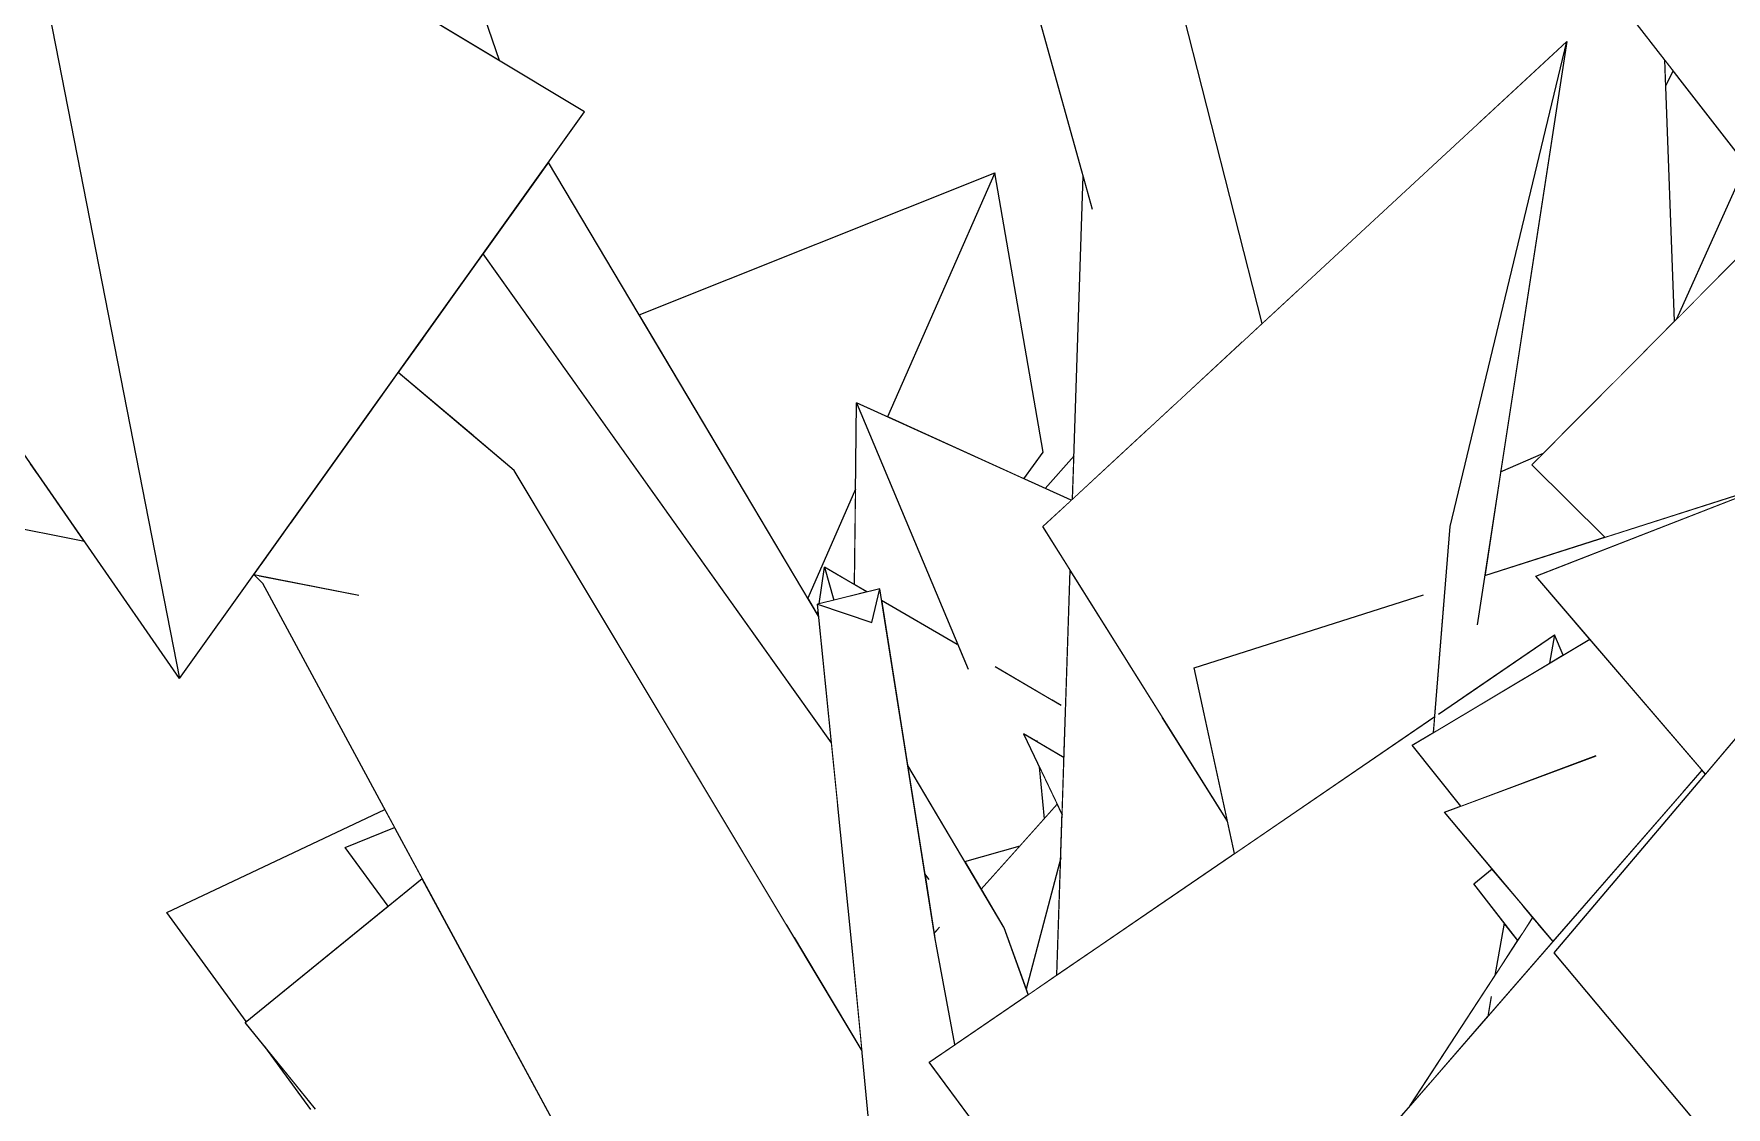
# Model space of a CAD drawing. Header units: millimetres. Extents: x -9413 to 8527, y -300 to 11224.
# Drawn here: x -6565 to -5889, y 1711 to 2140 of the extents above; entities that cross this region are included whole.
import ezdxf

# ---------------------------------------------------------------- set-up
doc = ezdxf.new("R2010")
doc.units = ezdxf.units.MM
doc.header["$MEASUREMENT"] = 0
doc.linetypes.add('Wipeout_Contour', pattern=[1000, 0, -1000])
doc.layers.add('Interior - Furniture', color=7, linetype='Continuous')
doc.layers.add('Interior - Furniture _Pen_No__4', color=7, linetype='Continuous', lineweight=20, true_color=0x029e21)

# ---------------------------------------------------------------- blocks, each defined once
blk = doc.blocks.new('Section Elem_40_6')
at = {"color": 254, "linetype": 'Wipeout_Contour', "lineweight": 0, "ltscale": 47722.416301}
blk.add_wipeout([(-6469.34, 2303.61), (-6478.39, 2275.17), (-6471.39, 2244.77), (-6404.31, 2196.98), (-6430.59, 2159.99), (-6379.39, 2129.18), (-6450.23, 2336.35)], dxfattribs=at).dxf.layer = 'Interior - Furniture'
at = {"color": 254, "linetype": 'Wipeout_Contour', "lineweight": 0, "ltscale": 38785.24016}
blk.add_wipeout([(-6150.47, 1954.06), (-6120.06, 1982.21), (-6109.92, 2093.25), (-6119.11, 2097.57), (-6142.5, 2069.7), (-6146.22, 2083.09)], dxfattribs=at).dxf.layer = 'Interior - Furniture'
at = {"color": 254, "linetype": 'Wipeout_Contour', "lineweight": 0, "ltscale": 27681.619017}
blk.add_wipeout([(-6730.03, 1973.55), (-6545.12, 1937.13), (-6553.25, 1948.85), (-6716.14, 1992.75)], dxfattribs=at).dxf.layer = 'Interior - Furniture'
at = {"color": 254, "linetype": 'Wipeout_Contour', "lineweight": 0, "ltscale": 53135.401055}
blk.add_wipeout([(-6473.88, 1920.29), (-6335.03, 1663.39), (-6310.96, 1653.67), (-6278.97, 1666.06), (-6371.72, 1912.33), (-6436.52, 1917.38), (-6435.61, 1915.56), (-6450.34, 1918.46)], dxfattribs=at).dxf.layer = 'Interior - Furniture'
at = {"color": 254, "linetype": 'Wipeout_Contour', "lineweight": 0, "ltscale": 25653.802277}
blk.add_wipeout([(-6151.4, 1925.69), (-6156.72, 1764.06), (-6138.85, 1776.27), (-6128.55, 1889.18)], dxfattribs=at).dxf.layer = 'Interior - Furniture'
at = {"color": 254, "linetype": 'Wipeout_Contour', "lineweight": 0, "ltscale": 37393.153444}
blk.add_wipeout([(-5943.89, 1898.17), (-6014.79, 1855.73), (-5995.47, 1831.39), (-5941.51, 1851.55), (-5906.49, 1837.22), (-5899.02, 1845.8)], dxfattribs=at).dxf.layer = 'Interior - Furniture'
at = {"color": 254, "linetype": 'Wipeout_Contour', "lineweight": 0, "ltscale": 31194.499515}
blk.add_wipeout([(-6015.59, 1711.9), (-6009.07, 1719.38), (-5983.24, 1755.37), (-5964.48, 1784.44), (-5966.63, 1786.98)], dxfattribs=at).dxf.layer = 'Interior - Furniture'
at = {"color": 254, "linetype": 'Wipeout_Contour', "lineweight": 0, "ltscale": 25854.18951}
blk.add_wipeout([(-6238.46, 1774.87), (-6229.92, 1685.07), (-6227.51, 1686), (-6215.88, 1769.43)], dxfattribs=at).dxf.layer = 'Interior - Furniture'
at = {"color": 254, "linetype": 'Wipeout_Contour', "lineweight": 0, "ltscale": 25773.848194}
blk.add_wipeout([(-6109.92, 2093.25), (-6120.06, 1982.21), (-6109.74, 1991.76), (-6105.38, 2097.54)], dxfattribs=at).dxf.layer = 'Interior - Furniture'
at = {"color": 254, "linetype": 'Wipeout_Contour', "lineweight": 0, "ltscale": 41265.854626}
blk.add_wipeout([(-6569.7, 1964.84), (-6716.14, 1992.75), (-6553.25, 1948.85), (-6563.51, 1963.66), (-6569.34, 1964.78), (-6569.54, 1964.5)], dxfattribs=at).dxf.layer = 'Interior - Furniture'
at = {"color": 254, "linetype": 'Wipeout_Contour', "lineweight": 0, "ltscale": 20264.983655}
blk.add_wipeout([(-6475.58, 1923.43), (-6477.34, 1923.78), (-6473.88, 1920.29)], dxfattribs=at).dxf.layer = 'Interior - Furniture'
at = {"color": 254, "linetype": 'Wipeout_Contour', "lineweight": 0, "ltscale": 19539.731084}
blk.add_wipeout([(-6230.59, 1904.74), (-6252.38, 1912.07), (-6238.46, 1774.87)], dxfattribs=at).dxf.layer = 'Interior - Furniture'
at = {"color": 254, "linetype": 'Wipeout_Contour', "lineweight": 0, "ltscale": 25572.333215}
blk.add_wipeout([(-6138.85, 1776.27), (-6118.03, 1790.49), (-6114.87, 1867.33), (-6128.55, 1889.18)], dxfattribs=at).dxf.layer = 'Interior - Furniture'
at = {"color": 254, "linetype": 'Wipeout_Contour', "lineweight": 0, "ltscale": 25794.902329}
blk.add_wipeout([(-6215.88, 1769.43), (-6227.51, 1686), (-6225.61, 1686.74), (-6207.62, 1679.7)], dxfattribs=at).dxf.layer = 'Interior - Furniture'
at = {"color": 254, "linetype": 'Wipeout_Contour', "lineweight": 0, "ltscale": 19289.799887}
blk.add_wipeout([(-6105.38, 2097.54), (-6109.74, 1991.76), (-6082.75, 2016.74)], dxfattribs=at).dxf.layer = 'Interior - Furniture'
at = {"color": 254, "linetype": 'Wipeout_Contour', "lineweight": 0, "ltscale": 20563.133462}
blk.add_wipeout([(-6569.34, 1964.78), (-6563.51, 1963.66), (-6566.78, 1968.38)], dxfattribs=at).dxf.layer = 'Interior - Furniture'
at = {"color": 254, "linetype": 'Wipeout_Contour', "lineweight": 0, "ltscale": 20237.014951}
blk.add_wipeout([(-6475.58, 1923.43), (-6473.88, 1920.29), (-6450.34, 1918.46)], dxfattribs=at).dxf.layer = 'Interior - Furniture'
at = {"color": 254, "linetype": 'Wipeout_Contour', "lineweight": 0, "ltscale": 25474.57539}
blk.add_wipeout([(-6114.87, 1867.33), (-6118.03, 1790.49), (-6085.82, 1812.5), (-6088.62, 1825.39)], dxfattribs=at).dxf.layer = 'Interior - Furniture'
at = {"color": 254, "linetype": 'Wipeout_Contour', "lineweight": 0, "ltscale": 45107.602831}
blk.add_wipeout([(-6215.88, 1769.43), (-6207.62, 1679.7), (-6205.72, 1680.61), (-6205.54, 1726.08), (-6207.81, 1729.14), (-6205.52, 1730.7), (-6205.34, 1778.48)], dxfattribs=at).dxf.layer = 'Interior - Furniture'
at = {"color": 254, "linetype": 'Wipeout_Contour', "lineweight": 0, "ltscale": 57710.601895}
blk.add_wipeout([(-6054.25, 2180.95), (-6091.17, 2180.57), (-6060.84, 2037.02), (-6007.24, 2086.63), (-5988.19, 2181.62), (-6030.48, 2181.19), (-6035.52, 2164.4), (-6050.64, 2162.01), (-6053.28, 2164.31)], dxfattribs=at).dxf.layer = 'Interior - Furniture'
at = {"color": 254, "linetype": 'Wipeout_Contour', "lineweight": 0, "ltscale": 31634.51915}
blk.add_wipeout([(-6010.39, 1915.79), (-6101.94, 1886.72), (-6085.82, 1812.5), (-6005.79, 1867.19), (-6002.2, 1911.23)], dxfattribs=at).dxf.layer = 'Interior - Furniture'
at = {"color": 254, "linetype": 'Wipeout_Contour', "lineweight": 0, "ltscale": 19463.802907}
blk.add_wipeout([(-6230.59, 1904.74), (-6238.46, 1774.87), (-6215.88, 1769.43)], dxfattribs=at).dxf.layer = 'Interior - Furniture'
at = {"color": 254, "linetype": 'Wipeout_Contour', "lineweight": 0, "ltscale": 19333.058149}
blk.add_wipeout([(-6205.34, 1778.48), (-6205.52, 1730.7), (-6197.51, 1736.18)], dxfattribs=at).dxf.layer = 'Interior - Furniture'
at = {"color": 254, "linetype": 'Wipeout_Contour', "lineweight": 0, "ltscale": 32125.264568}
blk.add_wipeout([(-6205.54, 1726.08), (-6205.72, 1680.61), (-6195.5, 1682.81), (-6187.33, 1681.25), (-6192.33, 1708.26)], dxfattribs=at).dxf.layer = 'Interior - Furniture'
at = {"color": 254, "linetype": 'Wipeout_Contour', "lineweight": 0, "ltscale": 45361.218982}
blk.add_wipeout([(-6152.32, 2329.46), (-6074.73, 2024.16), (-6060.84, 2037.02), (-6091.17, 2180.57), (-6096.59, 2208.14), (-6100.26, 2224.3), (-6107.12, 2333.67)], dxfattribs=at).dxf.layer = 'Interior - Furniture'
at = {"color": 254, "linetype": 'Wipeout_Contour', "lineweight": 0, "ltscale": 19080.346053}
blk.add_wipeout([(-6007.24, 2086.63), (-5988.7, 2103.79), (-5988.19, 2181.62)], dxfattribs=at).dxf.layer = 'Interior - Furniture'
at = {"color": 254, "linetype": 'Wipeout_Contour', "lineweight": 0, "ltscale": 19494.145958}
blk.add_wipeout([(-6227.52, 1918.23), (-6230.59, 1904.74), (-6215.88, 1769.43)], dxfattribs=at).dxf.layer = 'Interior - Furniture'
at = {"color": 254, "linetype": 'Wipeout_Contour', "lineweight": 0, "ltscale": 26158.776547}
blk.add_wipeout([(-6211.29, 2316.99), (-6142.5, 2069.7), (-6119.11, 2097.57), (-6152.32, 2329.46)], dxfattribs=at).dxf.layer = 'Interior - Furniture'
at = {"color": 254, "linetype": 'Wipeout_Contour', "lineweight": 0, "ltscale": 63141.533266}
blk.add_wipeout([(-5988.7, 2103.79), (-5953.01, 2136.82), (-5979.51, 1964.93), (-5962.36, 1972.4), (-5934.78, 2000.2), (-5919.9, 2137.07), (-5931.6, 2152.1), (-5933.88, 2142.64), (-5960.08, 2179.37), (-5988.19, 2181.62)], dxfattribs=at).dxf.layer = 'Interior - Furniture'
at = {"color": 254, "linetype": 'Wipeout_Contour', "lineweight": 0, "ltscale": 19434.144242}
blk.add_wipeout([(-6205.34, 1778.48), (-6227.52, 1918.23), (-6215.88, 1769.43)], dxfattribs=at).dxf.layer = 'Interior - Furniture'
at = {"color": 254, "linetype": 'Wipeout_Contour', "lineweight": 0, "ltscale": 38772.903407}
blk.add_wipeout([(-6152.32, 2329.46), (-6119.11, 2097.57), (-6109.92, 2093.25), (-6105.38, 2097.54), (-6082.75, 2016.74), (-6074.73, 2024.16)], dxfattribs=at).dxf.layer = 'Interior - Furniture'
at = {"color": 254, "linetype": 'Wipeout_Contour', "lineweight": 0, "ltscale": 25090.096441}
blk.add_wipeout([(-5934.78, 2000.2), (-5910.04, 2025.14), (-5913.95, 2129.43), (-5919.9, 2137.07)], dxfattribs=at).dxf.layer = 'Interior - Furniture'
at = {"color": 254, "linetype": 'Wipeout_Contour', "lineweight": 0, "ltscale": 49362.210113}
blk.add_wipeout([(-5799.59, 1987.76), (-5965.39, 1923.28), (-5897.68, 1844.23), (-5875.94, 1869.88), (-5877.54, 1870.47), (-5872.96, 1875.74), (-5871.97, 1874.57), (-5797.51, 1962.43)], dxfattribs=at).dxf.layer = 'Interior - Furniture'
at = {"color": 254, "linetype": 'Wipeout_Contour', "lineweight": 0, "ltscale": 19570.080406}
blk.add_wipeout([(-6252.38, 1912.07), (-6230.59, 1904.74), (-6227.52, 1918.23)], dxfattribs=at).dxf.layer = 'Interior - Furniture'
at = {"color": 254, "linetype": 'Wipeout_Contour', "lineweight": 0, "ltscale": 38650.406308}
blk.add_wipeout([(-6204.86, 1781.7), (-6205.69, 1780.7), (-6205.34, 1778.48), (-6197.51, 1736.18), (-6174.23, 1752.09), (-6177.74, 1782.88)], dxfattribs=at).dxf.layer = 'Interior - Furniture'
at = {"color": 254, "linetype": 'Wipeout_Contour', "lineweight": 0, "ltscale": 18848.109271}
blk.add_wipeout([(-5913.95, 2129.43), (-5913.57, 2119.16), (-5910.58, 2125.1)], dxfattribs=at).dxf.layer = 'Interior - Furniture'
at = {"color": 254, "linetype": 'Wipeout_Contour', "lineweight": 0, "ltscale": 56264.332841}
blk.add_wipeout([(-5988.93, 1903.83), (-5994.75, 1874.74), (-5958, 1899.85), (-5954.59, 1891.76), (-5943.89, 1898.17), (-5965.39, 1923.28), (-5885.9, 1954.2), (-5885.57, 1955.44), (-5985.89, 1923.58)], dxfattribs=at).dxf.layer = 'Interior - Furniture'
at = {"color": 254, "linetype": 'Wipeout_Contour', "lineweight": 0, "ltscale": 19614.525875}
blk.add_wipeout([(-6371.72, 1912.33), (-6278.97, 1666.06), (-6243.69, 1679.73)], dxfattribs=at).dxf.layer = 'Interior - Furniture'
at = {"color": 254, "linetype": 'Wipeout_Contour', "lineweight": 0, "ltscale": 24901.660496}
blk.add_wipeout([(-5941.51, 1851.55), (-6001.99, 1828.95), (-5958.56, 1777.41), (-5906.49, 1837.22)], dxfattribs=at).dxf.layer = 'Interior - Furniture'
at = {"color": 254, "linetype": 'Wipeout_Contour', "lineweight": 0, "ltscale": 19260.97893}
blk.add_wipeout([(-6177.74, 1782.88), (-6174.23, 1752.09), (-6168.19, 1756.22)], dxfattribs=at).dxf.layer = 'Interior - Furniture'
at = {"color": 254, "linetype": 'Wipeout_Contour', "lineweight": 0, "ltscale": 31131.821906}
blk.add_wipeout([(-5909.13, 2026.06), (-5876.96, 2058.48), (-5816.68, 2165.5), (-5818.7, 2172.71), (-5875.91, 2100.03)], dxfattribs=at).dxf.layer = 'Interior - Furniture'
at = {"color": 254, "linetype": 'Wipeout_Contour', "lineweight": 0, "ltscale": 44057.810187}
blk.add_wipeout([(-5999.61, 1943.11), (-6006.31, 1860.81), (-6005.47, 1861.31), (-6004.29, 1868.22), (-5994.75, 1874.74), (-5988.93, 1903.83), (-5953.01, 2136.82)], dxfattribs=at).dxf.layer = 'Interior - Furniture'
at = {"color": 254, "linetype": 'Wipeout_Contour', "lineweight": 0, "ltscale": 26241.946321}
blk.add_wipeout([(-6373.49, 1965.48), (-6371.72, 1912.33), (-6243.69, 1679.73), (-6230.4, 1684.88)], dxfattribs=at).dxf.layer = 'Interior - Furniture'
at = {"color": 254, "linetype": 'Wipeout_Contour', "lineweight": 0, "ltscale": 38754.500563}
blk.add_wipeout([(-6216.31, 1847.62), (-6209.45, 1804.39), (-6207.82, 1802.11), (-6203.68, 1783.11), (-6204.86, 1781.7), (-6177.74, 1782.88)], dxfattribs=at).dxf.layer = 'Interior - Furniture'
at = {"color": 254, "linetype": 'Wipeout_Contour', "lineweight": 0, "ltscale": 31201.88377}
blk.add_wipeout([(-5990.21, 1800.33), (-5972.68, 1777.71), (-5971.15, 1780.05), (-5970.99, 1792.17), (-5982.93, 1806.34)], dxfattribs=at).dxf.layer = 'Interior - Furniture'
at = {"color": 254, "linetype": 'Wipeout_Contour', "lineweight": 0, "ltscale": 50760.887168}
blk.add_wipeout([(-5953.01, 2136.82), (-6162.3, 1943.11), (-6088.62, 1825.39), (-6101.94, 1886.72), (-6010.39, 1915.79), (-6002.2, 1911.23), (-5999.61, 1943.11), (-5971.58, 2059.62)], dxfattribs=at).dxf.layer = 'Interior - Furniture'
at = {"color": 254, "linetype": 'Wipeout_Contour', "lineweight": 0, "ltscale": 26049.471129}
blk.add_wipeout([(-6234.54, 1733.71), (-6373.49, 1965.48), (-6230.4, 1684.88), (-6229.92, 1685.07)], dxfattribs=at).dxf.layer = 'Interior - Furniture'
at = {"color": 254, "linetype": 'Wipeout_Contour', "lineweight": 0, "ltscale": 25841.328158}
blk.add_wipeout([(-6209.45, 1804.39), (-6205.69, 1780.7), (-6203.68, 1783.11), (-6207.82, 1802.11)], dxfattribs=at).dxf.layer = 'Interior - Furniture'
at = {"layer": 'Interior - Furniture _Pen_No__4', "linetype": 'Continuous'}
blk.add_line((-6101.94, 1886.72), (-6010.33, 1915.81), dxfattribs=at)
at = {"color": 254, "linetype": 'Wipeout_Contour', "lineweight": 0, "ltscale": 25518.70662}
blk.add_wipeout([(-5972.1, 2425.58), (-6071.49, 2331.79), (-5883.53, 2090.35), (-5885.65, 2314.81)], dxfattribs=at).dxf.layer = 'Interior - Furniture'
at = {"color": 254, "linetype": 'Wipeout_Contour', "lineweight": 0, "ltscale": 40313.221402}
blk.add_wipeout([(-6462.41, 1944.96), (-6459.21, 1943.79), (-6436.55, 1917.41), (-6436.52, 1917.38), (-6371.72, 1912.33), (-6438.95, 1977.78)], dxfattribs=at).dxf.layer = 'Interior - Furniture'
at = {"color": 254, "linetype": 'Wipeout_Contour', "lineweight": 0, "ltscale": 73237.009835}
blk.add_wipeout([(-5785.87, 1976.16), (-5958.15, 1772.87), (-5829.39, 1619.12), (-5829.5, 1624.24), (-5870.12, 1672.45), (-5830.31, 1662.41), (-5832.57, 1768.21), (-5887.32, 1832.13), (-5833.58, 1815.66), (-5833.88, 1829.78), (-5817.75, 1810.81), (-5785.76, 1801.01)], dxfattribs=at).dxf.layer = 'Interior - Furniture'
at = {"color": 254, "linetype": 'Wipeout_Contour', "lineweight": 0, "ltscale": 25962.679921}
blk.add_wipeout([(-6247.32, 1779.85), (-6261.82, 1779.21), (-6234.54, 1733.71), (-6238.28, 1773.07)], dxfattribs=at).dxf.layer = 'Interior - Furniture'
at = {"layer": 'Interior - Furniture _Pen_No__4', "linetype": 'Continuous'}
blk.add_line((-6074.73, 2024.16), (-6152.32, 2329.46), dxfattribs=at)
at = {"color": 254, "linetype": 'Wipeout_Contour', "lineweight": 0, "ltscale": 20122.468199}
blk.add_wipeout([(-6438.95, 1977.78), (-6371.72, 1912.33), (-6436.32, 1981.45)], dxfattribs=at).dxf.layer = 'Interior - Furniture'
at = {"color": 254, "linetype": 'Wipeout_Contour', "lineweight": 0, "ltscale": 37648.028851}
blk.add_wipeout([(-5985.89, 1923.58), (-5950.38, 1934.85), (-5937.96, 1938.8), (-5966.99, 1967.73), (-5962.36, 1972.4), (-5979.51, 1964.93)], dxfattribs=at).dxf.layer = 'Interior - Furniture'
at = {"color": 254, "linetype": 'Wipeout_Contour', "lineweight": 0, "ltscale": 18753.28992}
blk.add_wipeout([(-5959.98, 1888.54), (-5954.59, 1891.76), (-5958, 1899.85)], dxfattribs=at).dxf.layer = 'Interior - Furniture'
at = {"color": 254, "linetype": 'Wipeout_Contour', "lineweight": 0, "ltscale": 19519.288929}
blk.add_wipeout([(-6264.94, 1784.42), (-6261.82, 1779.21), (-6247.32, 1779.85)], dxfattribs=at).dxf.layer = 'Interior - Furniture'
at = {"color": 254, "linetype": 'Wipeout_Contour', "lineweight": 0, "ltscale": 24913.496548}
blk.add_wipeout([(-5984.63, 1747.46), (-5958.56, 1777.41), (-5964.48, 1784.44), (-5983.24, 1755.37)], dxfattribs=at).dxf.layer = 'Interior - Furniture'
at = {"color": 254, "linetype": 'Wipeout_Contour', "lineweight": 0, "ltscale": 92466.114748}
blk.add_wipeout([(-5966.99, 1967.73), (-5937.96, 1938.8), (-5885.57, 1955.44), (-5868.15, 2019.91), (-5815.46, 1981.59), (-5812.61, 1982.7), (-5825.19, 1997.82), (-5801.45, 2005.1), (-5802.91, 2006.65), (-5774.53, 2016.05), (-5787.49, 2037.75), (-5765.18, 2062.41), (-5787.89, 2092.44), (-5749.1, 2110.88), (-5749.34, 2187.13)], dxfattribs=at).dxf.layer = 'Interior - Furniture'
at = {"color": 254, "linetype": 'Wipeout_Contour', "lineweight": 0, "ltscale": 26782.401162}
blk.add_wipeout([(-6419.79, 2004.58), (-6436.32, 1981.45), (-6371.72, 1912.33), (-6373.49, 1965.48)], dxfattribs=at).dxf.layer = 'Interior - Furniture'
at = {"color": 254, "linetype": 'Wipeout_Contour', "lineweight": 0, "ltscale": 18706.797865}
blk.add_wipeout([(-5978.12, 1784.72), (-5981.78, 1763.74), (-5972.68, 1777.71)], dxfattribs=at).dxf.layer = 'Interior - Furniture'
at = {"layer": 'Interior - Furniture _Pen_No__4', "linetype": 'Continuous'}
for p, q in [((-5883.53, 2090.35), (-6071.49, 2331.79)), ((-5966.99, 1967.73), (-5749.34, 2187.13)), ((-5999.61, 1943.11), (-5953.01, 2136.82)), ((-5953.01, 2136.82), (-5988.94, 1903.78)), ((-5910.04, 2025.14), (-5913.95, 2129.43)), ((-5913.57, 2119.16), (-5910.58, 2125.1)), ((-5909.13, 2026.06), (-5875.91, 2100.03)), ((-5965.39, 1923.28), (-5799.59, 1987.76)), ((-5979.51, 1964.93), (-5962.36, 1972.4)), ((-5937.96, 1938.8), (-5966.99, 1967.73)), ((-5985.89, 1923.58), (-5885.57, 1955.44))]:
    blk.add_line(p, q, dxfattribs=at)
at = {"color": 254, "linetype": 'Wipeout_Contour', "lineweight": 0, "ltscale": 20033.522163}
blk.add_wipeout([(-6385.93, 2051.96), (-6329.54, 1972.85), (-6364.14, 2082.44)], dxfattribs=at).dxf.layer = 'Interior - Furniture'
at = {"color": 254, "linetype": 'Wipeout_Contour', "lineweight": 0, "ltscale": 33659.893974}
blk.add_wipeout([(-6477.52, 1923.81), (-6435.61, 1915.56), (-6436.52, 1917.38), (-6436.55, 1917.41), (-6474.75, 1927.7)], dxfattribs=at).dxf.layer = 'Interior - Furniture'
at = {"color": 254, "linetype": 'Wipeout_Contour', "lineweight": 0, "ltscale": 87813.397311}
blk.add_wipeout([(-6005.79, 1867.19), (-6207.81, 1729.14), (-6029.8, 1488.92), (-6009.86, 1603.07), (-6060.43, 1660.39), (-6015.59, 1711.9), (-5981.78, 1763.74), (-5978.12, 1784.72), (-5990.21, 1800.33), (-5982.93, 1806.34), (-6001.99, 1828.95), (-5995.47, 1831.39), (-6014.79, 1855.73), (-6006.31, 1860.81)], dxfattribs=at).dxf.layer = 'Interior - Furniture'
at = {"color": 254, "linetype": 'Wipeout_Contour', "lineweight": 0, "ltscale": 18693.030766}
blk.add_wipeout([(-5971.15, 1780.05), (-5966.63, 1786.98), (-5970.99, 1792.17)], dxfattribs=at).dxf.layer = 'Interior - Furniture'
at = {"layer": 'Interior - Furniture _Pen_No__4', "linetype": 'Continuous'}
for p, q in [((-6085.82, 1812.5), (-6101.94, 1886.72)), ((-6207.81, 1802.09), (-6209.45, 1804.39)), ((-6205.69, 1780.7), (-6203.68, 1783.12)), ((-6197.51, 1736.18), (-6205.34, 1778.48))]:
    blk.add_line(p, q, dxfattribs=at)
at = {"color": 254, "linetype": 'Wipeout_Contour', "lineweight": 0, "ltscale": 33073.124923}
blk.add_wipeout([(-6364.14, 2082.44), (-6329.54, 1972.85), (-6246.76, 1856.73), (-6251.9, 1907.34), (-6359.83, 2088.47)], dxfattribs=at).dxf.layer = 'Interior - Furniture'
at = {"color": 254, "linetype": 'Wipeout_Contour', "lineweight": 0, "ltscale": 26855.167554}
blk.add_wipeout([(-6419.79, 2004.58), (-6416.39, 2001.71), (-6389.19, 1978.74), (-6409.93, 2018.38)], dxfattribs=at).dxf.layer = 'Interior - Furniture'
at = {"color": 254, "linetype": 'Wipeout_Contour', "lineweight": 0, "ltscale": 26965.806871}
blk.add_wipeout([(-6462.76, 1944.47), (-6474.75, 1927.7), (-6436.55, 1917.41), (-6459.21, 1943.79)], dxfattribs=at).dxf.layer = 'Interior - Furniture'
at = {"color": 254, "linetype": 'Wipeout_Contour', "lineweight": 0, "ltscale": 25081.073196}
blk.add_wipeout([(-6005.47, 1861.31), (-5959.98, 1888.54), (-5958, 1899.85), (-6004.29, 1868.22)], dxfattribs=at).dxf.layer = 'Interior - Furniture'
at = {"color": 254, "linetype": 'Wipeout_Contour', "lineweight": 0, "ltscale": 38607.628007}
blk.add_wipeout([(-6155.05, 1871.64), (-6164.75, 1857.53), (-6164.71, 1857.13), (-6153.86, 1850.78), (-6152.92, 1879.41), (-6158.73, 1873.79)], dxfattribs=at).dxf.layer = 'Interior - Furniture'
at = {"color": 254, "linetype": 'Wipeout_Contour', "lineweight": 0, "ltscale": 25723.141032}
blk.add_wipeout([(-6163.89, 1847.38), (-6162.09, 1826.12), (-6161.86, 1826.38), (-6163.79, 1847.17)], dxfattribs=at).dxf.layer = 'Interior - Furniture'
at = {"color": 254, "linetype": 'Wipeout_Contour', "lineweight": 0, "ltscale": 18720.681286}
blk.add_wipeout([(-6009.07, 1719.38), (-5984.63, 1747.46), (-5983.24, 1755.37)], dxfattribs=at).dxf.layer = 'Interior - Furniture'
at = {"layer": 'Interior - Furniture _Pen_No__4', "linetype": 'Continuous'}
for p, q in [((-6006.31, 1860.81), (-5999.61, 1943.11)), ((-6004.29, 1868.22), (-5958, 1899.85)), ((-5958, 1899.85), (-5959.98, 1888.54)), ((-5954.59, 1891.76), (-5958, 1899.85)), ((-6014.79, 1855.73), (-5943.89, 1898.17))]:
    blk.add_line(p, q, dxfattribs=at)
at = {"color": 254, "linetype": 'Wipeout_Contour', "lineweight": 0, "ltscale": 59277.457256}
blk.add_wipeout([(-6409.93, 2018.38), (-6389.19, 1978.74), (-6373.49, 1965.48), (-6264.94, 1784.42), (-6247.32, 1779.85), (-6238.28, 1773.07), (-6238.46, 1774.87), (-6244.22, 1831.66), (-6390.31, 2045.83)], dxfattribs=at).dxf.layer = 'Interior - Furniture'
at = {"color": 254, "linetype": 'Wipeout_Contour', "lineweight": 0, "ltscale": 20242.672526}
blk.add_wipeout([(-6462.41, 1944.96), (-6462.76, 1944.47), (-6459.21, 1943.79)], dxfattribs=at).dxf.layer = 'Interior - Furniture'
at = {"color": 254, "linetype": 'Wipeout_Contour', "lineweight": 0, "ltscale": 19284.659323}
blk.add_wipeout([(-6163.79, 1847.17), (-6161.86, 1826.38), (-6156.64, 1832.23)], dxfattribs=at).dxf.layer = 'Interior - Furniture'
at = {"color": 254, "linetype": 'Wipeout_Contour', "lineweight": 0, "ltscale": 37016.626522}
blk.add_wipeout([(-5899.02, 1845.8), (-6060.43, 1660.39), (-5872.85, 1447.77), (-5872.9, 1671.08), (-5958.15, 1772.87), (-5897.68, 1844.23)], dxfattribs=at).dxf.layer = 'Interior - Furniture'
at = {"layer": 'Interior - Furniture _Pen_No__4', "linetype": 'Continuous'}
for p, q in [((-5958.15, 1772.87), (-5785.87, 1976.16)), ((-5897.68, 1844.23), (-5965.39, 1923.28)), ((-5995.47, 1831.39), (-6014.79, 1855.73)), ((-6060.43, 1660.39), (-5899.02, 1845.8)), ((-6001.99, 1828.95), (-5941.4, 1851.59)), ((-5958.56, 1777.41), (-6001.99, 1828.95)), ((-5990.21, 1800.33), (-5982.93, 1806.34)), ((-5972.68, 1777.71), (-5990.21, 1800.33)), ((-6015.59, 1711.9), (-5966.63, 1786.98)), ((-5978.12, 1784.72), (-5981.78, 1763.74)), ((-6229.92, 1685.07), (-6238.46, 1774.87)), ((-5829.36, 1619.09), (-5958.15, 1772.87)), ((-5983.24, 1755.38), (-5984.63, 1747.46)), ((-6029.8, 1488.92), (-6207.81, 1729.14))]:
    blk.add_line(p, q, dxfattribs=at)
at = {"color": 254, "linetype": 'Wipeout_Contour', "lineweight": 0, "ltscale": 26434.103201}
blk.add_wipeout([(-6389.74, 2046.62), (-6390.31, 2045.83), (-6244.22, 1831.66), (-6244.26, 1832.04)], dxfattribs=at).dxf.layer = 'Interior - Furniture'
at = {"color": 254, "linetype": 'Wipeout_Contour', "lineweight": 0, "ltscale": 83918.471476}
blk.add_wipeout([(-6196.63, 1895.92), (-6226.77, 1913.52), (-6216.31, 1847.62), (-6193.46, 1809.26), (-6171.46, 1815.62), (-6162.09, 1826.12), (-6163.89, 1847.38), (-6170.04, 1860.25), (-6164.71, 1857.13), (-6164.75, 1857.53), (-6155.05, 1871.64), (-6181.08, 1886.84), (-6192.24, 1886.29)], dxfattribs=at).dxf.layer = 'Interior - Furniture'
at = {"color": 254, "linetype": 'Wipeout_Contour', "lineweight": 0, "ltscale": 33270.118812}
blk.add_wipeout([(-6480.96, 1745.07), (-6452.84, 1710.43), (-6451.78, 1710.52), (-6335.03, 1663.39), (-6410.25, 1802.55)], dxfattribs=at).dxf.layer = 'Interior - Furniture'
at = {"color": 254, "linetype": 'Wipeout_Contour', "lineweight": 0, "ltscale": 26441.377442}
blk.add_wipeout([(-6389.74, 2046.62), (-6244.26, 1832.04), (-6246.76, 1856.73), (-6385.93, 2051.96)], dxfattribs=at).dxf.layer = 'Interior - Furniture'
at = {"color": 254, "linetype": 'Wipeout_Contour', "lineweight": 0, "ltscale": 19291.364456}
blk.add_wipeout([(-6170.04, 1860.25), (-6154.61, 1827.99), (-6153.86, 1850.78)], dxfattribs=at).dxf.layer = 'Interior - Furniture'
at = {"color": 254, "linetype": 'Wipeout_Contour', "lineweight": 0, "ltscale": 26694.838642}
blk.add_wipeout([(-6441, 1814.97), (-6423.83, 1791.51), (-6410.25, 1802.55), (-6421.23, 1822.88)], dxfattribs=at).dxf.layer = 'Interior - Furniture'
at = {"color": 254, "linetype": 'Wipeout_Contour', "lineweight": 0, "ltscale": 19328.11123}
blk.add_wipeout([(-6193.46, 1809.26), (-6186.92, 1798.29), (-6171.46, 1815.62)], dxfattribs=at).dxf.layer = 'Interior - Furniture'
at = {"color": 254, "linetype": 'Wipeout_Contour', "lineweight": 0, "ltscale": 20055.147017}
blk.add_wipeout([(-6452.84, 1710.43), (-6473.14, 1735.44), (-6454.72, 1710.27)], dxfattribs=at).dxf.layer = 'Interior - Furniture'
at = {"layer": 'Interior - Furniture _Pen_No__4', "linetype": 'Continuous'}
for p, q in [((-6153.86, 1850.78), (-6170.04, 1860.25)), ((-6164.76, 1857.63), (-6164.71, 1857.13)), ((-6454.72, 1710.27), (-6473.14, 1735.44))]:
    blk.add_line(p, q, dxfattribs=at)
at = {"color": 254, "linetype": 'Wipeout_Contour', "lineweight": 0, "ltscale": 27338.059595}
blk.add_wipeout([(-6563.89, 2240.19), (-6574.9, 2228.59), (-6507.16, 1882.35), (-6345.37, 2108.71)], dxfattribs=at).dxf.layer = 'Interior - Furniture'
at = {"color": 254, "linetype": 'Wipeout_Contour', "lineweight": 0, "ltscale": 19610.508968}
blk.add_wipeout([(-6252.12, 1909.49), (-6252.32, 1908.05), (-6251.9, 1907.34)], dxfattribs=at).dxf.layer = 'Interior - Furniture'
at = {"color": 254, "linetype": 'Wipeout_Contour', "lineweight": 0, "ltscale": 40182.630827}
blk.add_wipeout([(-6425.15, 1830.12), (-6512.27, 1788.89), (-6480.48, 1745.46), (-6423.83, 1791.51), (-6441, 1814.97), (-6421.23, 1822.88)], dxfattribs=at).dxf.layer = 'Interior - Furniture'
at = {"color": 254, "linetype": 'Wipeout_Contour', "lineweight": 0, "ltscale": 25648.165944}
blk.add_wipeout([(-6168.96, 1758.36), (-6168.19, 1756.22), (-6156.72, 1764.06), (-6155.18, 1810.72)], dxfattribs=at).dxf.layer = 'Interior - Furniture'
at = {"layer": 'Interior - Furniture _Pen_No__4', "linetype": 'Continuous'}
for p, q in [((-6379.39, 2129.18), (-6450.23, 2336.35)), ((-6373.49, 1965.48), (-6419.79, 2004.58)), ((-6435.58, 1915.55), (-6477.52, 1923.81)), ((-6473.88, 1920.29), (-6477.34, 1923.78)), ((-6335.03, 1663.39), (-6473.88, 1920.29)), ((-6512.27, 1788.89), (-6425.15, 1830.12)), ((-6441, 1814.97), (-6421.23, 1822.88)), ((-6423.83, 1791.51), (-6441, 1814.97)), ((-6480.96, 1745.07), (-6410.25, 1802.55)), ((-6480.48, 1745.46), (-6512.27, 1788.89)), ((-6452.84, 1710.43), (-6480.96, 1745.07))]:
    blk.add_line(p, q, dxfattribs=at)
at = {"color": 254, "linetype": 'Wipeout_Contour', "lineweight": 0, "ltscale": 34631.507444}
blk.add_wipeout([(-6664.02, 2108.71), (-6507.16, 1882.35), (-6574.9, 2228.59), (-6604.49, 2197.42), (-6607.92, 2201.38)], dxfattribs=at).dxf.layer = 'Interior - Furniture'
at = {"color": 254, "linetype": 'Wipeout_Contour', "lineweight": 0, "ltscale": 19609.740795}
blk.add_wipeout([(-6249.62, 1926.86), (-6251.72, 1912.23), (-6245.84, 1913.69)], dxfattribs=at).dxf.layer = 'Interior - Furniture'
at = {"color": 254, "linetype": 'Wipeout_Contour', "lineweight": 0, "ltscale": 38548.202609}
blk.add_wipeout([(-6186.92, 1798.29), (-6177.74, 1782.88), (-6168.96, 1758.36), (-6155.18, 1810.72), (-6154.61, 1827.99), (-6156.64, 1832.23)], dxfattribs=at).dxf.layer = 'Interior - Furniture'
at = {"layer": 'Interior - Furniture _Pen_No__4', "linetype": 'Continuous'}
for p, q in [((-6345.37, 2108.71), (-6563.89, 2240.19)), ((-6574.9, 2228.59), (-6507.16, 1882.35)), ((-6507.16, 1882.35), (-6664.02, 2108.71)), ((-6507.16, 1882.35), (-6345.37, 2108.71)), ((-6545.12, 1937.13), (-6730.03, 1973.55)), ((-6207.81, 1729.14), (-6005.79, 1867.19)), ((-6170.04, 1860.25), (-6154.61, 1827.99)), ((-6177.74, 1782.88), (-6216.31, 1847.62)), ((-6163.79, 1847.17), (-6161.86, 1826.38)), ((-6186.92, 1798.29), (-6156.64, 1832.23)), ((-6193.46, 1809.26), (-6171.46, 1815.62)), ((-6155.18, 1810.72), (-6168.96, 1758.36)), ((-6168.19, 1756.22), (-6177.74, 1782.88))]:
    blk.add_line(p, q, dxfattribs=at)
at = {"color": 254, "linetype": 'Wipeout_Contour', "lineweight": 0, "ltscale": 19592.817374}
blk.add_wipeout([(-6249.62, 1926.86), (-6245.84, 1913.69), (-6232.66, 1916.96)], dxfattribs=at).dxf.layer = 'Interior - Furniture'
at = {"color": 254, "linetype": 'Wipeout_Contour', "lineweight": 0, "ltscale": 39325.404955}
blk.add_wipeout([(-6323.57, 2027.61), (-6256.19, 1914.54), (-6237.11, 1957.96), (-6236.73, 1992.47), (-6224.4, 1986.87), (-6181.56, 2084.34)], dxfattribs=at).dxf.layer = 'Interior - Furniture'
at = {"color": 254, "linetype": 'Wipeout_Contour', "lineweight": 0, "ltscale": 26002.474642}
blk.add_wipeout([(-6181.56, 2084.34), (-6224.4, 1986.87), (-6169.96, 1962.19), (-6162.28, 1972.79)], dxfattribs=at).dxf.layer = 'Interior - Furniture'
at = {"color": 254, "linetype": 'Wipeout_Contour', "lineweight": 0, "ltscale": 52294.654247}
blk.add_wipeout([(-6256.19, 1914.54), (-6252.32, 1908.05), (-6252.12, 1909.49), (-6252.38, 1912.07), (-6251.72, 1912.23), (-6249.62, 1926.86), (-6237.53, 1919.8), (-6237.11, 1957.96)], dxfattribs=at).dxf.layer = 'Interior - Furniture'
at = {"layer": 'Interior - Furniture _Pen_No__4', "linetype": 'Continuous'}
for p, q in [((-6142.49, 2069.66), (-6211.29, 2316.99)), ((-6251.9, 1907.34), (-6359.83, 2088.47)), ((-6323.57, 2027.61), (-6181.56, 2084.34)), ((-6246.76, 1856.73), (-6385.93, 2051.96)), ((-6251.72, 1912.23), (-6249.62, 1926.86)), ((-6249.62, 1926.86), (-6245.84, 1913.69)), ((-6252.32, 1908.05), (-6252.12, 1909.49))]:
    blk.add_line(p, q, dxfattribs=at)
at = {"color": 254, "linetype": 'Wipeout_Contour', "lineweight": 0, "ltscale": 45576.776303}
blk.add_wipeout([(-6236.73, 1992.47), (-6237.53, 1919.8), (-6232.66, 1916.96), (-6227.52, 1918.23), (-6226.77, 1913.52), (-6196.63, 1895.92), (-6192.24, 1886.29)], dxfattribs=at).dxf.layer = 'Interior - Furniture'
at = {"color": 254, "linetype": 'Wipeout_Contour', "lineweight": 0, "ltscale": 51716.583185}
blk.add_wipeout([(-6150.98, 1953.59), (-6236.73, 1992.47), (-6192.24, 1886.29), (-6181.08, 1886.84), (-6158.73, 1873.79), (-6152.92, 1879.41), (-6151.4, 1925.69), (-6162.3, 1943.11)], dxfattribs=at).dxf.layer = 'Interior - Furniture'
at = {"layer": 'Interior - Furniture _Pen_No__4', "linetype": 'Continuous'}
for p, q in [((-6181.56, 2084.34), (-6224.4, 1986.87)), ((-6237.53, 1919.8), (-6236.73, 1992.47)), ((-6236.73, 1992.47), (-6192.15, 1886.08)), ((-6234.54, 1733.71), (-6373.49, 1965.48)), ((-6237.11, 1957.96), (-6256.19, 1914.54)), ((-6088.62, 1825.39), (-6162.3, 1943.11)), ((-6232.66, 1916.96), (-6249.62, 1926.86)), ((-6156.72, 1764.06), (-6151.4, 1925.69)), ((-6227.52, 1918.23), (-6252.38, 1912.07)), ((-6230.59, 1904.74), (-6227.52, 1918.23)), ((-6205.34, 1778.48), (-6227.52, 1918.23)), ((-6196.62, 1895.92), (-6226.77, 1913.52)), ((-6252.38, 1912.07), (-6230.59, 1904.74)), ((-6238.46, 1774.87), (-6252.38, 1912.07)), ((-6154.99, 1871.61), (-6181.41, 1887.04))]:
    blk.add_line(p, q, dxfattribs=at)
at = {"color": 254, "linetype": 'Wipeout_Contour', "lineweight": 0, "ltscale": 25831.039991}
blk.add_wipeout([(-6161.42, 1958.32), (-6150.98, 1953.59), (-6150.47, 1954.06), (-6149.9, 1971.26)], dxfattribs=at).dxf.layer = 'Interior - Furniture'
at = {"layer": 'Interior - Furniture _Pen_No__4', "linetype": 'Continuous'}
for p, q in [((-6162.3, 1943.11), (-5953.01, 2136.82)), ((-6162.28, 1972.79), (-6181.56, 2084.34)), ((-6150.47, 1954.06), (-6146.22, 2083.09)), ((-6150.98, 1953.59), (-6236.73, 1992.47)), ((-6169.96, 1962.19), (-6162.28, 1972.79)), ((-6161.42, 1958.32), (-6149.9, 1971.26))]:
    blk.add_line(p, q, dxfattribs=at)

msp = doc.modelspace()

# ---------------------------------------------------------------- block references
at = {"layer": 'Interior - Furniture'}
msp.add_blockref('Section Elem_40_6', (0, 0), dxfattribs=at)

doc.saveas('drawing.dxf')
